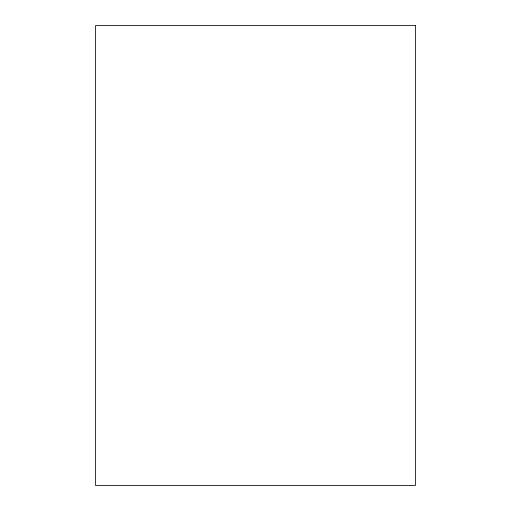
<?xml version="1.0" encoding="UTF-8"?>
<svg xmlns="http://www.w3.org/2000/svg" width="511" height="511" viewBox="0 0 511 511"><rect width="100%" height="100%" fill="white"/><g stroke="black" fill="none" stroke-linecap="round" stroke-linejoin="round"><path stroke-width="0.77" d="M415.462 25.55L95.538 25.55L95.538 485.45L415.462 485.45L415.462 25.55"/></g></svg>
